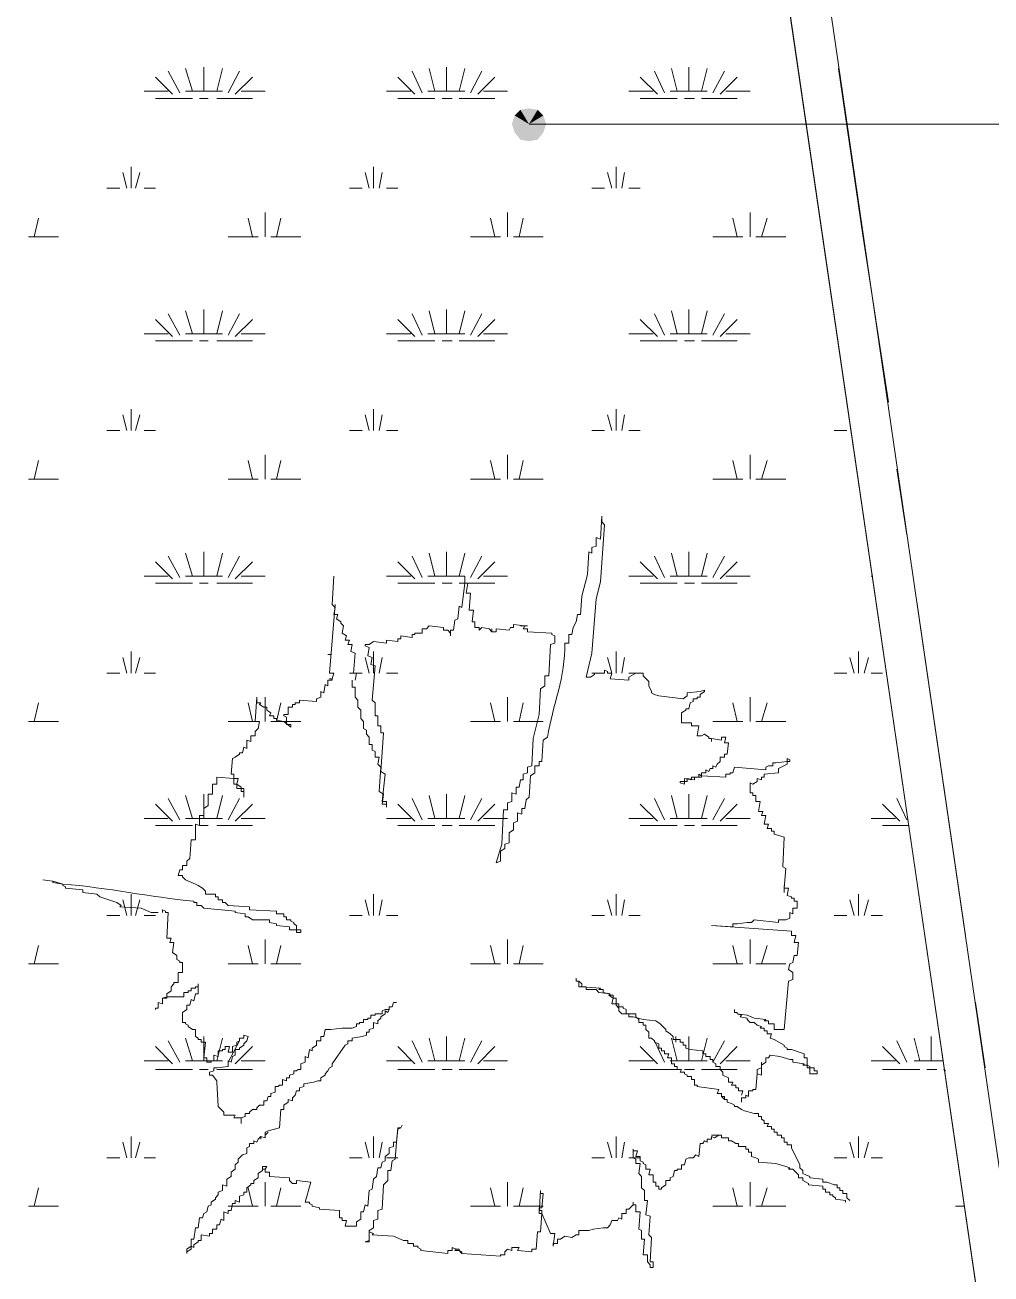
# Model space of a CAD drawing. Header units: millimetres. Extents: x -15161 to 10473752, y -72817 to 33960.
# Drawn here: x 39702.5 to 39989.4, y 473 to 843.9 of the extents above; entities that cross this region are included whole.
import ezdxf

# ---------------------------------------------------------------- set-up
doc = ezdxf.new("R2010")
doc.units = ezdxf.units.MM
doc.layers.add('PDF_單色填滿', color=7, linetype='Continuous')
doc.layers.add('PDF_幾何圖形', color=7, linetype='Continuous')

# ---------------------------------------------------------------- blocks, each defined once
blk = doc.blocks.new('拆除後的建築底圖1131126')
at = {"layer": 'PDF_單色填滿', "lineweight": 9}
for points in [[(13614.7, 817.01), (13613.85, 814.46), (13618.93, 814.46)], [(13616.39, 818.7), (13614.7, 817.01), (13618.93, 814.46)], [(13618.93, 819.12), (13616.39, 818.7), (13618.93, 814.46)], [(13621.48, 818.7), (13618.93, 819.12), (13618.93, 814.46)], [(13623.17, 817.01), (13621.48, 818.7), (13618.93, 814.46)], [(13624.02, 814.46), (13623.17, 817.01), (13618.93, 814.46)], [(13613.85, 814.46), (13614.7, 811.92), (13618.93, 814.46)], [(13614.7, 811.92), (13616.39, 809.81), (13618.93, 814.46)], [(13616.39, 809.81), (13618.93, 809.38), (13618.93, 814.46)], [(13618.93, 809.38), (13621.48, 809.81), (13618.93, 814.46)], [(13621.48, 809.81), (13623.17, 811.92), (13618.93, 814.46)], [(13623.17, 811.92), (13624.02, 814.46), (13618.93, 814.46)]]:
    blk.add_solid(points, dxfattribs=at)
at = {"layer": 'PDF_幾何圖形', "lineweight": 0}
for points in [[(12781.02, -313.48), (13428.83, -230.07), (13785.33, 239.48), (13353.46, 3189.75), (13155.73, 3160.54), (13077.4, 3697.84), (13089.26, 3697.84), (13165.89, 3174.51), (13363.62, 3203.3), (13592.68, 1643.06), (13797.61, 236.52), (13435.18, -241.5), (12782.71, -325.76)], [(13519.01, 824.2), (13516.9, 830.98)], [(13522.4, 824.2), (13522.4, 831.4)], [(13526.21, 824.2), (13527.9, 830.98)], [(13590.99, 824.2), (13589.3, 830.98)], [(13594.38, 824.2), (13594.38, 831.4)], [(13598.19, 824.2), (13599.88, 830.98)], [(13662.97, 824.2), (13661.28, 830.98)], [(13666.36, 824.2), (13666.36, 831.4)], [(13670.17, 824.2), (13671.86, 830.98)], [(13725.63, 731.9), (13718.01, 781.44), (13710.81, 830.98)], [(13513.08, 823.36), (13508, 828.44)], [(13515.2, 823.78), (13511.81, 830.13)], [(13529.6, 823.78), (13532.98, 830.13)], [(13531.71, 823.36), (13536.8, 828.44)], [(13585.06, 823.36), (13579.98, 828.44)], [(13587.18, 823.78), (13584.22, 830.13)], [(13601.58, 823.78), (13604.96, 830.13)], [(13603.69, 823.36), (13608.77, 828.44)], [(13657.04, 823.36), (13651.96, 828.44)], [(13659.16, 823.78), (13656.19, 830.13)], [(13673.55, 823.78), (13676.94, 830.13)], [(13675.67, 823.36), (13680.75, 828.44)], [(13504.62, 824.2), (13511.81, 824.2)], [(13516.9, 824.2), (13527.9, 824.2)], [(13533.41, 824.2), (13540.61, 824.2)], [(13576.59, 824.2), (13583.79, 824.2)], [(13588.87, 824.2), (13599.88, 824.2)], [(13605.39, 824.2), (13612.58, 824.2)], [(13648.57, 824.2), (13655.77, 824.2)], [(13660.85, 824.2), (13671.86, 824.2)], [(13677.36, 824.2), (13684.56, 824.2)], [(13508, 822.09), (13519.01, 822.09)], [(13521.13, 822.09), (13523.67, 822.09)], [(13526.21, 822.09), (13536.8, 822.09)], [(13579.98, 822.09), (13590.99, 822.09)], [(13593.11, 822.09), (13596.07, 822.09)], [(13598.19, 822.09), (13608.77, 822.09)], [(13651.96, 822.09), (13662.97, 822.09)], [(13665.09, 822.09), (13668.05, 822.09)], [(13670.17, 822.09), (13680.75, 822.09)], [(13500.81, 795.41), (13500.81, 801.76)], [(13572.78, 795.41), (13572.78, 801.76)], [(13644.76, 795.41), (13644.76, 801.76)], [(13499.54, 795.41), (13498.27, 800.07)], [(13502.08, 795.41), (13503.35, 800.07)], [(13571.51, 795.41), (13570.24, 800.07)], [(13574.48, 795.41), (13575.32, 800.07)], [(13643.49, 795.41), (13642.22, 800.07)], [(13646.46, 795.41), (13647.3, 800.07)], [(13493.61, 795.41), (13497.42, 795.41)], [(13504.62, 795.41), (13508, 795.41)], [(13565.59, 795.41), (13569.4, 795.41)], [(13576.59, 795.41), (13579.98, 795.41)], [(13637.56, 795.41), (13641.38, 795.41)], [(13648.57, 795.41), (13651.96, 795.41)], [(13472.01, 781.02), (13473.28, 786.52)], [(13536.8, 781.02), (13535.52, 786.52)], [(13540.61, 781.02), (13540.61, 788.21)], [(13543.99, 781.02), (13545.26, 786.52)], [(13608.77, 781.02), (13607.5, 786.52)], [(13612.58, 781.02), (13612.58, 788.21)], [(13615.97, 781.02), (13617.24, 786.52)], [(13680.75, 781.02), (13679.48, 786.52)], [(13684.56, 781.02), (13684.56, 788.21)], [(13687.95, 781.02), (13689.64, 786.52)], [(13470.32, 781.02), (13479.21, 781.02)], [(13529.6, 781.02), (13538.49, 781.02)], [(13542.3, 781.02), (13551.19, 781.02)], [(13601.58, 781.02), (13610.47, 781.02)], [(13614.28, 781.02), (13623.17, 781.02)], [(13673.55, 781.02), (13682.45, 781.02)], [(13686.26, 781.02), (13695.15, 781.02)], [(13515.2, 751.8), (13511.81, 758.15)], [(13519.01, 752.22), (13516.9, 759)], [(13522.4, 752.22), (13522.4, 759.42)], [(13526.21, 752.22), (13527.9, 759)], [(13529.6, 751.8), (13532.98, 758.15)], [(13587.18, 751.8), (13584.22, 758.15)], [(13590.99, 752.22), (13589.3, 759)], [(13594.38, 752.22), (13594.38, 759.42)], [(13598.19, 752.22), (13599.88, 759)], [(13601.58, 751.8), (13604.96, 758.15)], [(13659.16, 751.8), (13656.19, 758.15)], [(13662.97, 752.22), (13661.28, 759)], [(13666.36, 752.22), (13666.36, 759.42)], [(13670.17, 752.22), (13671.86, 759)], [(13673.55, 751.8), (13676.94, 758.15)], [(13513.08, 751.38), (13508, 756.46)], [(13531.71, 751.38), (13536.8, 756.46)], [(13585.06, 751.38), (13579.98, 756.46)], [(13603.69, 751.38), (13608.77, 756.46)], [(13657.04, 751.38), (13651.96, 756.46)], [(13675.67, 751.38), (13680.75, 756.46)], [(13504.62, 752.22), (13511.81, 752.22)], [(13508, 750.11), (13519.01, 750.11)], [(13516.9, 752.22), (13527.9, 752.22)], [(13521.13, 750.11), (13523.67, 750.11)], [(13526.21, 750.11), (13536.8, 750.11)], [(13533.41, 752.22), (13540.61, 752.22)], [(13576.59, 752.22), (13583.79, 752.22)], [(13579.98, 750.11), (13590.99, 750.11)], [(13588.87, 752.22), (13599.88, 752.22)], [(13593.11, 750.11), (13596.07, 750.11)], [(13598.19, 750.11), (13608.77, 750.11)], [(13605.39, 752.22), (13612.58, 752.22)], [(13648.57, 752.22), (13655.77, 752.22)], [(13651.96, 750.11), (13662.97, 750.11)], [(13660.85, 752.22), (13671.86, 752.22)], [(13665.09, 750.11), (13668.05, 750.11)], [(13670.17, 750.11), (13680.75, 750.11)], [(13677.36, 752.22), (13684.56, 752.22)], [(13499.54, 723.43), (13498.27, 728.09)], [(13500.81, 723.43), (13500.81, 729.78)], [(13502.08, 723.43), (13503.35, 728.09)], [(13571.51, 723.43), (13570.24, 728.09)], [(13572.78, 723.43), (13572.78, 729.78)], [(13574.48, 723.43), (13575.32, 728.09)], [(13643.49, 723.43), (13642.22, 728.09)], [(13644.76, 723.43), (13644.76, 729.78)], [(13646.46, 723.43), (13647.3, 728.09)], [(13493.61, 723.43), (13497.42, 723.43)], [(13504.62, 723.43), (13508, 723.43)], [(13565.59, 723.43), (13569.4, 723.43)], [(13576.59, 723.43), (13579.98, 723.43)], [(13637.56, 723.43), (13641.38, 723.43)], [(13648.57, 723.43), (13651.96, 723.43)], [(13709.54, 723.43), (13713.35, 723.43)], [(13540.61, 709.04), (13540.61, 716.24)], [(13612.58, 709.04), (13612.58, 716.24)], [(13684.56, 709.04), (13684.56, 716.24)], [(13472.01, 709.04), (13473.28, 714.54)], [(13536.8, 709.04), (13535.52, 714.54)], [(13543.99, 709.04), (13545.26, 714.54)], [(13608.77, 709.04), (13607.5, 714.54)], [(13615.97, 709.04), (13617.24, 714.54)], [(13680.75, 709.04), (13679.48, 714.54)], [(13687.95, 709.04), (13689.64, 714.54)], [(13470.32, 709.04), (13479.21, 709.04)], [(13529.6, 709.04), (13538.49, 709.04)], [(13542.3, 709.04), (13551.19, 709.04)], [(13601.58, 709.04), (13610.47, 709.04)], [(13614.28, 709.04), (13623.17, 709.04)], [(13673.55, 709.04), (13682.45, 709.04)], [(13686.26, 709.04), (13695.15, 709.04)], [(13731.14, 692.53), (13728.17, 712)], [(13515.2, 679.82), (13511.81, 686.17)], [(13519.01, 680.25), (13516.9, 687.02)], [(13522.4, 680.25), (13522.4, 687.44)], [(13526.21, 680.25), (13527.9, 687.02)], [(13529.6, 679.82), (13532.98, 686.17)], [(13587.18, 679.82), (13584.22, 686.17)], [(13590.99, 680.25), (13589.3, 687.02)], [(13594.38, 680.25), (13594.38, 687.44)], [(13598.19, 680.25), (13599.88, 687.02)], [(13601.58, 679.82), (13604.96, 686.17)], [(13659.16, 679.82), (13656.19, 686.17)], [(13662.97, 680.25), (13661.28, 687.02)], [(13666.36, 680.25), (13666.36, 687.44)], [(13670.17, 680.25), (13671.86, 687.02)], [(13673.55, 679.82), (13676.94, 686.17)], [(13513.08, 679.4), (13508, 684.48)], [(13531.71, 679.4), (13536.8, 684.48)], [(13585.06, 679.4), (13579.98, 684.48)], [(13603.69, 679.4), (13608.77, 684.48)], [(13657.04, 679.4), (13651.96, 684.48)], [(13675.67, 679.4), (13680.75, 684.48)], [(13504.62, 680.25), (13511.81, 680.25)], [(13516.9, 680.25), (13527.9, 680.25)], [(13533.41, 680.25), (13540.61, 680.25)], [(13576.59, 680.25), (13583.79, 680.25)], [(13588.87, 680.25), (13599.88, 680.25)], [(13605.39, 680.25), (13612.58, 680.25)], [(13648.57, 680.25), (13655.77, 680.25)], [(13660.85, 680.25), (13671.86, 680.25)], [(13677.36, 680.25), (13684.56, 680.25)], [(13720.55, 680.25), (13720.98, 680.25)], [(13508, 678.13), (13519.01, 678.13)], [(13521.13, 678.13), (13523.67, 678.13)], [(13526.21, 678.13), (13536.8, 678.13)], [(13579.98, 678.13), (13590.99, 678.13)], [(13593.11, 678.13), (13596.07, 678.13)], [(13598.19, 678.13), (13608.77, 678.13)], [(13651.96, 678.13), (13662.97, 678.13)], [(13665.09, 678.13), (13668.05, 678.13)], [(13670.17, 678.13), (13680.75, 678.13)], [(13748.5, 573.55), (13734.1, 672.63)], [(13500.81, 651.45), (13500.81, 657.81)], [(13572.78, 651.45), (13572.78, 657.81)], [(13644.76, 651.45), (13644.76, 657.81)], [(13716.74, 651.45), (13716.74, 657.81)], [(13499.54, 651.45), (13498.27, 656.11)], [(13502.08, 651.45), (13503.35, 656.11)], [(13571.51, 651.45), (13570.24, 656.11)], [(13574.48, 651.45), (13575.32, 656.11)], [(13643.49, 651.45), (13642.22, 656.11)], [(13646.46, 651.45), (13647.3, 656.11)], [(13715.47, 651.45), (13714.2, 656.11)], [(13718.43, 651.45), (13719.7, 656.11)], [(13493.61, 651.45), (13497.42, 651.45)], [(13504.62, 651.45), (13508, 651.45)], [(13565.59, 651.45), (13569.4, 651.45)], [(13576.59, 651.45), (13579.98, 651.45)], [(13637.56, 651.45), (13641.38, 651.45)], [(13648.57, 651.45), (13651.96, 651.45)], [(13709.54, 651.45), (13713.35, 651.45)], [(13720.55, 651.45), (13723.94, 651.45)], [(13472.01, 637.06), (13473.28, 642.56)], [(13536.8, 637.06), (13535.52, 642.56)], [(13540.61, 637.06), (13540.61, 644.26)], [(13543.99, 637.06), (13545.26, 642.56)], [(13608.77, 637.06), (13607.5, 642.56)], [(13612.58, 637.06), (13612.58, 644.26)], [(13615.97, 637.06), (13617.24, 642.56)], [(13680.75, 637.06), (13679.48, 642.56)], [(13684.56, 637.06), (13684.56, 644.26)], [(13687.95, 637.06), (13689.64, 642.56)], [(13470.32, 637.06), (13479.21, 637.06)], [(13529.6, 637.06), (13538.49, 637.06)], [(13542.3, 637.06), (13551.19, 637.06)], [(13601.58, 637.06), (13610.47, 637.06)], [(13614.28, 637.06), (13623.17, 637.06)], [(13673.55, 637.06), (13682.45, 637.06)], [(13686.26, 637.06), (13695.15, 637.06)], [(13513.08, 607.42), (13508, 612.5)], [(13515.2, 607.84), (13511.81, 614.2)], [(13519.01, 608.27), (13516.9, 615.04)], [(13522.4, 608.27), (13522.4, 615.47)], [(13526.21, 608.27), (13527.9, 615.04)], [(13529.6, 607.84), (13532.98, 614.2)], [(13531.71, 607.42), (13536.8, 612.5)], [(13585.06, 607.42), (13579.98, 612.5)], [(13587.18, 607.84), (13584.22, 614.2)], [(13590.99, 608.27), (13589.3, 615.04)], [(13594.38, 608.27), (13594.38, 615.47)], [(13598.19, 608.27), (13599.88, 615.04)], [(13601.58, 607.84), (13604.96, 614.2)], [(13603.69, 607.42), (13608.77, 612.5)], [(13657.04, 607.42), (13651.96, 612.5)], [(13659.16, 607.84), (13656.19, 614.2)], [(13662.97, 608.27), (13661.28, 615.04)], [(13666.36, 608.27), (13666.36, 615.47)], [(13670.17, 608.27), (13671.86, 615.04)], [(13673.55, 607.84), (13676.94, 614.2)], [(13675.67, 607.42), (13680.75, 612.5)], [(13729.02, 607.42), (13723.94, 612.5)], [(13731.14, 607.84), (13728.17, 614.2)], [(13504.62, 608.27), (13511.81, 608.27)], [(13508, 606.15), (13519.01, 606.15)], [(13516.9, 608.27), (13527.9, 608.27)], [(13521.13, 606.15), (13523.67, 606.15)], [(13526.21, 606.15), (13536.8, 606.15)], [(13533.41, 608.27), (13540.61, 608.27)], [(13576.59, 608.27), (13583.79, 608.27)], [(13579.98, 606.15), (13590.99, 606.15)], [(13588.87, 608.27), (13599.88, 608.27)], [(13593.11, 606.15), (13596.07, 606.15)], [(13598.19, 606.15), (13608.77, 606.15)], [(13605.39, 608.27), (13612.58, 608.27)], [(13648.57, 608.27), (13655.77, 608.27)], [(13651.96, 606.15), (13662.97, 606.15)], [(13660.85, 608.27), (13671.86, 608.27)], [(13665.09, 606.15), (13668.05, 606.15)], [(13670.17, 606.15), (13680.75, 606.15)], [(13677.36, 608.27), (13684.56, 608.27)], [(13720.55, 608.27), (13727.75, 608.27)], [(13723.94, 606.15), (13731.56, 606.15)], [(13499.54, 579.48), (13498.27, 584.13)], [(13500.81, 579.48), (13500.81, 585.83)], [(13502.08, 579.48), (13503.35, 584.13)], [(13571.51, 579.48), (13570.24, 584.13)], [(13572.78, 579.48), (13572.78, 585.83)], [(13574.48, 579.48), (13575.32, 584.13)], [(13643.49, 579.48), (13642.22, 584.13)], [(13644.76, 579.48), (13644.76, 585.83)], [(13646.46, 579.48), (13647.3, 584.13)], [(13715.47, 579.48), (13714.2, 584.13)], [(13716.74, 579.48), (13716.74, 585.83)], [(13718.43, 579.48), (13719.7, 584.13)], [(13493.61, 579.48), (13497.42, 579.48)], [(13504.62, 579.48), (13508, 579.48)], [(13565.59, 579.48), (13569.4, 579.48)], [(13576.59, 579.48), (13579.98, 579.48)], [(13637.56, 579.48), (13641.38, 579.48)], [(13648.57, 579.48), (13651.96, 579.48)], [(13709.54, 579.48), (13713.35, 579.48)], [(13720.55, 579.48), (13723.94, 579.48)], [(13540.61, 565.08), (13540.61, 572.28)], [(13612.58, 565.08), (13612.58, 572.28)], [(13684.56, 565.08), (13684.56, 572.28)], [(13472.01, 565.08), (13473.28, 570.58)], [(13536.8, 565.08), (13535.52, 570.58)], [(13543.99, 565.08), (13545.26, 570.58)], [(13608.77, 565.08), (13607.5, 570.58)], [(13615.97, 565.08), (13617.24, 570.58)], [(13680.75, 565.08), (13679.48, 570.58)], [(13687.95, 565.08), (13689.64, 570.58)], [(13470.32, 565.08), (13479.21, 565.08)], [(13529.6, 565.08), (13538.49, 565.08)], [(13542.3, 565.08), (13551.19, 565.08)], [(13601.58, 565.08), (13610.47, 565.08)], [(13614.28, 565.08), (13623.17, 565.08)], [(13673.55, 565.08), (13682.45, 565.08)], [(13686.26, 565.08), (13695.15, 565.08)], [(13754.42, 534.17), (13751.46, 553.65)], [(13515.2, 535.87), (13511.81, 542.22)], [(13519.01, 536.29), (13516.9, 543.06)], [(13522.4, 536.29), (13522.4, 543.49)], [(13526.21, 536.29), (13527.9, 543.06)], [(13529.6, 535.87), (13532.98, 542.22)], [(13587.18, 535.87), (13584.22, 542.22)], [(13590.99, 536.29), (13589.3, 543.06)], [(13594.38, 536.29), (13594.38, 543.49)], [(13598.19, 536.29), (13599.88, 543.06)], [(13601.58, 535.87), (13604.96, 542.22)], [(13659.16, 535.87), (13656.19, 542.22)], [(13662.97, 536.29), (13661.28, 543.06)], [(13666.36, 536.29), (13666.36, 543.49)], [(13670.17, 536.29), (13671.86, 543.06)], [(13673.55, 535.87), (13676.94, 542.22)], [(13731.14, 535.87), (13728.17, 542.22)], [(13734.95, 536.29), (13733.25, 543.06)], [(13738.33, 536.29), (13738.33, 543.49)], [(13513.08, 535.44), (13508, 540.52)], [(13531.71, 535.44), (13536.8, 540.52)], [(13585.06, 535.44), (13579.98, 540.52)], [(13603.69, 535.44), (13608.77, 540.52)], [(13657.04, 535.44), (13651.96, 540.52)], [(13675.67, 535.44), (13680.75, 540.52)], [(13729.02, 535.44), (13723.94, 540.52)], [(13504.62, 536.29), (13511.81, 536.29)], [(13516.9, 536.29), (13527.9, 536.29)], [(13533.41, 536.29), (13540.61, 536.29)], [(13576.59, 536.29), (13583.79, 536.29)], [(13588.87, 536.29), (13599.88, 536.29)], [(13605.39, 536.29), (13612.58, 536.29)], [(13648.57, 536.29), (13655.77, 536.29)], [(13660.85, 536.29), (13671.86, 536.29)], [(13677.36, 536.29), (13684.56, 536.29)], [(13720.55, 536.29), (13727.75, 536.29)], [(13733.25, 536.29), (13741.72, 536.29)], [(13508, 533.75), (13519.01, 533.75)], [(13521.13, 533.75), (13523.67, 533.75)], [(13526.21, 533.75), (13536.8, 533.75)], [(13579.98, 533.75), (13590.99, 533.75)], [(13593.11, 533.75), (13596.07, 533.75)], [(13598.19, 533.75), (13608.77, 533.75)], [(13651.96, 533.75), (13662.97, 533.75)], [(13665.09, 533.75), (13668.05, 533.75)], [(13670.17, 533.75), (13680.75, 533.75)], [(13723.94, 533.75), (13734.95, 533.75)], [(13737.06, 533.75), (13740.03, 533.75)], [(13742.15, 533.75), (13742.57, 533.33)], [(13499.54, 507.5), (13498.27, 512.16)], [(13500.81, 507.5), (13500.81, 513.85)], [(13502.08, 507.5), (13503.35, 512.16)], [(13571.51, 507.5), (13570.24, 512.16)], [(13572.78, 507.5), (13572.78, 513.85)], [(13574.48, 507.5), (13575.32, 512.16)], [(13643.49, 507.5), (13642.22, 512.16)], [(13644.76, 507.5), (13644.76, 513.85)], [(13646.46, 507.5), (13647.3, 512.16)], [(13715.47, 507.5), (13714.2, 512.16)], [(13716.74, 507.5), (13716.74, 513.85)], [(13718.43, 507.5), (13719.7, 512.16)], [(13493.61, 507.5), (13497.42, 507.5)], [(13504.62, 507.5), (13508, 507.5)], [(13565.59, 507.5), (13569.4, 507.5)], [(13576.59, 507.5), (13579.98, 507.5)], [(13637.56, 507.5), (13641.38, 507.5)], [(13648.57, 507.5), (13651.96, 507.5)], [(13709.54, 507.5), (13713.35, 507.5)], [(13720.55, 507.5), (13723.94, 507.5)], [(13472.01, 493.1), (13473.28, 498.61)], [(13536.8, 493.1), (13535.52, 498.61)], [(13540.61, 493.1), (13540.61, 500.3)], [(13543.99, 493.1), (13545.26, 498.61)], [(13608.77, 493.1), (13607.5, 498.61)], [(13612.58, 493.1), (13612.58, 500.3)], [(13615.97, 493.1), (13617.24, 498.61)], [(13680.75, 493.1), (13679.48, 498.61)], [(13684.56, 493.1), (13684.56, 500.3)], [(13687.95, 493.1), (13689.64, 498.61)], [(13470.32, 493.1), (13479.21, 493.1)], [(13529.6, 493.1), (13538.49, 493.1)], [(13542.3, 493.1), (13551.19, 493.1)], [(13601.58, 493.1), (13610.47, 493.1)], [(13614.28, 493.1), (13623.17, 493.1)], [(13673.55, 493.1), (13682.45, 493.1)], [(13686.26, 493.1), (13695.15, 493.1)], [(13745.53, 493.1), (13748.07, 493.1)]]:
    blk.add_lwpolyline(points, dxfattribs=at)
blk.add_lwpolyline([(13491.91, 2247.68), (13454.65, 2247.68), (13454.65, 447.37), (13754.85, 447.37)], close=True, dxfattribs=at)
at = {"layer": 'PDF_幾何圖形', "lineweight": 13}
for points in [[(13725.63, 731.9), (13718.01, 781.44), (13710.81, 830.98)], [(13731.14, 692.53), (13728.17, 712)], [(13629.52, 660.35), (13630.79, 660.35), (13630.79, 662.89), (13631.64, 662.89), (13632.06, 665), (13632.91, 666.7), (13633.33, 668.81), (13634.18, 668.81), (13634.6, 674.32), (13636.29, 680.67), (13636.72, 687.44), (13637.56, 687.02), (13637.56, 688.71), (13638.83, 689.14), (13638.83, 691.68), (13640.11, 691.25), (13640.53, 698.03), (13640.53, 696.34), (13641.38, 695.49), (13640.11, 678.55), (13638.83, 673.47), (13637.56, 657.38), (13635.87, 650.18), (13637.14, 650.18), (13638.41, 651.03), (13638.41, 651.45), (13641.38, 651.45), (13641.38, 652.3), (13642.22, 651.88), (13642.22, 651.45), (13643.49, 651.45), (13643.07, 649.76), (13648.57, 649.34), (13648.57, 650.18), (13650.69, 651.45), (13652.81, 651.45), (13652.81, 650.61), (13654.5, 648.91), (13654.5, 647.64), (13655.35, 645.95), (13655.35, 645.53), (13656.19, 645.1), (13657.46, 644.68), (13664.66, 643.83), (13665.93, 644.68), (13665.93, 645.53), (13669.74, 645.95), (13671.01, 646.37), (13671.01, 645.95), (13669.74, 645.1), (13669.74, 644.26), (13668.9, 644.26), (13668.9, 643.83), (13667.63, 643.83), (13667.63, 642.99), (13666.78, 642.56), (13666.36, 640.87), (13665.51, 640.87), (13665.51, 640.45), (13664.24, 639.6), (13664.24, 636.64), (13667.2, 636.64), (13667.2, 635.79), (13669.32, 635.79), (13668.9, 632.83), (13670.17, 632.83), (13671.01, 633.25), (13672.28, 632.4), (13672.28, 631.98), (13673.13, 631.98), (13676.09, 631.56), (13676.09, 632.4), (13677.36, 632.4), (13676.94, 630.71), (13678.21, 630.71), (13677.79, 627.32), (13676.94, 627.32), (13676.94, 626.47), (13675.67, 626.47), (13675.67, 625.2), (13674.82, 624.36), (13674.4, 623.51), (13673.55, 623.93), (13673.55, 623.09), (13672.71, 623.09), (13672.28, 622.24), (13671.44, 622.66), (13671.44, 621.82), (13670.17, 621.82), (13670.17, 620.97), (13677.36, 620.55), (13677.36, 621.39), (13678.63, 621.39), (13678.63, 621.82), (13679.48, 621.82), (13679.9, 623.51), (13689.22, 622.66), (13689.22, 623.51), (13690.07, 623.93), (13691.34, 623.93), (13691.34, 624.78), (13692.18, 624.78), (13695.57, 625.2), (13695.57, 624.36), (13693.03, 623.09), (13693.03, 621.82), (13688.8, 621.39), (13688.8, 620.55), (13687.95, 620.55), (13687.95, 619.7), (13686.68, 620.12), (13686.68, 619.28), (13685.41, 618.43), (13684.56, 618.85), (13684.56, 615.89), (13685.41, 615.89), (13685.41, 615.04), (13686.26, 615.04), (13686.26, 613.35), (13687.53, 613.35), (13687.1, 610.38), (13688.37, 610.38), (13687.95, 609.11), (13689.22, 609.11), (13688.8, 606.57), (13690.07, 606.57), (13689.64, 605.3), (13690.91, 605.3), (13690.91, 604.46), (13691.76, 604.46), (13691.76, 603.61), (13694.72, 602.76), (13694.3, 593.87), (13695.15, 593.45), (13694.72, 587.52), (13695.99, 587.52), (13695.57, 585.4), (13696.84, 584.98), (13696.84, 584.56), (13697.69, 584.56), (13697.69, 583.71), (13698.53, 583.71), (13698.53, 581.59), (13697.26, 581.59), (13697.26, 579.9), (13696.42, 580.32), (13696.42, 578.63), (13695.15, 578.21), (13693.03, 578.21), (13693.03, 577.36), (13685.83, 578.21), (13684.99, 577.36), (13683.72, 577.36), (13680.75, 576.94), (13679.48, 576.94), (13679.48, 576.09), (13673.13, 576.51), (13696.84, 574.82), (13696.84, 573.55), (13698.11, 573.55), (13697.69, 571.43), (13698.96, 571.43), (13698.53, 567.62), (13697.69, 567.62), (13697.26, 565.5), (13696.42, 565.08), (13695.99, 563.39), (13697.26, 562.54), (13697.26, 560.42), (13695.99, 560), (13694.72, 545.6), (13691.76, 545.6), (13691.76, 547.3), (13690.07, 547.3), (13690.07, 548.14), (13688.8, 548.14), (13689.22, 548.57), (13685.83, 548.99), (13683.72, 549.84), (13680.75, 550.26), (13680.75, 550.68), (13679.9, 550.68), (13680.75, 550.68), (13680.75, 550.26), (13682.02, 549.84), (13681.6, 549.41), (13683.72, 548.99), (13683.72, 548.57), (13684.56, 547.72), (13685.83, 547.72), (13686.68, 546.87), (13687.95, 546.45), (13687.53, 546.03), (13688.8, 546.03), (13688.8, 545.18), (13689.64, 545.18), (13689.64, 544.33), (13690.91, 544.33), (13690.49, 543.06), (13691.76, 542.64), (13694.72, 540.95), (13694.72, 540.52), (13695.57, 540.1), (13695.57, 539.68), (13696.84, 539.68), (13700.65, 538.41), (13700.65, 537.14), (13701.5, 537.14), (13701.5, 535.02), (13700.23, 535.02), (13700.65, 535.44), (13697.26, 535.87), (13697.26, 536.71), (13696.42, 536.71), (13693.45, 537.56), (13690.49, 537.98), (13690.07, 537.14), (13689.22, 537.14), (13689.22, 535.87), (13687.95, 535.02), (13687.95, 534.17), (13686.68, 533.75), (13686.68, 532.48), (13686.26, 527.82), (13685.41, 527.82), (13685.41, 527.4), (13684.14, 527.4), (13684.14, 525.7), (13683.29, 526.13), (13683.29, 525.28), (13682.02, 525.28), (13682.02, 524.01)], [(13567.28, 649.34), (13567.7, 651.45), (13566.86, 651.45), (13567.28, 657.38), (13566.01, 657.81), (13566.43, 659.92), (13565.16, 659.92), (13565.59, 661.19), (13564.32, 661.19), (13564.74, 662.46), (13563.47, 663.31), (13563.89, 665.43), (13563.05, 666.27), (13563.05, 666.7), (13561.78, 667.54), (13562.2, 668.81), (13560.93, 668.81), (13561.35, 670.93), (13560.51, 671.78), (13560.93, 680.25)], [(13566.43, 649.34), (13566.43, 647.22), (13567.28, 647.22), (13567.28, 644.26), (13568.13, 643.41), (13568.13, 641.29), (13568.97, 640.45), (13568.97, 637.91), (13569.82, 637.06), (13569.82, 634.94), (13570.67, 634.52), (13570.67, 633.25), (13571.51, 632.4), (13571.51, 630.28), (13572.36, 630.28), (13572.36, 628.59), (13573.21, 628.17), (13573.21, 626.47), (13574.48, 626.47), (13574.05, 624.36), (13574.9, 623.51), (13574.48, 616.31), (13575.75, 615.47), (13575.32, 612.5), (13576.59, 612.5), (13576.59, 611.66), (13576.59, 613.35), (13575.32, 613.35), (13576.17, 621.39), (13574.9, 622.24), (13575.75, 633.67), (13574.9, 633.67), (13574.9, 635.79), (13574.05, 635.79), (13574.05, 638.75), (13573.21, 638.75), (13573.21, 642.56), (13572.36, 643.41), (13573.21, 653.57), (13571.94, 654), (13572.36, 656.11), (13571.09, 656.54), (13571.51, 659.08), (13570.24, 659.5), (13570.24, 659.92), (13571.51, 659.92), (13572.78, 660.77), (13576.59, 660.35), (13576.59, 661.19), (13579.98, 660.77), (13579.98, 661.62), (13580.83, 661.62), (13580.83, 662.46), (13584.22, 662.04), (13584.22, 662.89), (13585.06, 662.89), (13585.06, 663.31), (13587.18, 663.31), (13587.18, 664.58), (13588.45, 664.58), (13589.3, 665.43), (13593.53, 665), (13593.53, 664.16), (13594.8, 664.16), (13595.65, 663.31), (13595.65, 662.46), (13595.65, 664.16), (13596.49, 664.16), (13596.92, 667.12), (13597.76, 667.54), (13598.19, 671.35), (13599.03, 670.93), (13599.88, 678.13), (13600.73, 678.13), (13600.31, 675.17), (13601.58, 675.17), (13601.15, 670.08), (13602.42, 670.08), (13602, 666.7), (13602.85, 666.7), (13602.85, 665), (13604.12, 665), (13604.12, 664.16), (13604.96, 665), (13607.08, 664.58), (13607.93, 663.73), (13609.2, 663.73), (13609.2, 664.58), (13613.01, 664.16), (13613.43, 665), (13614.28, 665), (13614.28, 665.85), (13617.66, 665.43), (13617.24, 664.58), (13618.51, 664.58), (13618.51, 663.73), (13625.71, 663.31), (13625.71, 662.89), (13626.56, 662.46), (13626.56, 660.35), (13625.29, 659.92), (13624.86, 650.61), (13623.59, 650.61), (13623.59, 647.64), (13622.32, 646.8), (13621.9, 639.18), (13620.21, 631.98), (13619.78, 623.93), (13618.51, 623.51), (13618.51, 621.82), (13617.24, 621.39), (13617.24, 619.7), (13616.39, 619.7), (13615.97, 617.58), (13615.12, 617.58), (13615.12, 615.47), (13613.85, 615.89), (13613.85, 613.35), (13612.58, 612.93), (13612.58, 610.81), (13611.31, 610.81), (13610.89, 600.65), (13609.2, 595.14), (13610.47, 595.57), (13610.47, 598.53), (13611.74, 599.38), (13611.74, 600.65), (13613.01, 601.07), (13613.01, 604.03), (13614.28, 604.88), (13614.28, 607), (13615.55, 607.42), (13615.55, 609.96), (13616.82, 609.54), (13616.82, 611.23), (13617.66, 611.23), (13618.09, 613.77), (13618.93, 614.62), (13619.36, 620.97), (13620.63, 621.82), (13620.63, 623.93), (13621.9, 623.93), (13621.9, 625.2), (13622.75, 625.2), (13623.17, 631.56), (13624.44, 632.4)], [(13561.35, 671.78), (13559.66, 651.45), (13560.93, 651.45), (13560.51, 649.76), (13559.66, 649.76)], [(13748.5, 573.55), (13734.1, 672.63)], [(13607.93, 664.58), (13607.93, 663.73), (13607.93, 664.58)], [(13616.39, 665.43), (13617.66, 665.43), (13618.51, 665.43)], [(13559.24, 656.96), (13560.08, 656.96)], [(13519.44, 583.71), (13519.44, 583.29), (13520.28, 583.29), (13520.28, 582.44), (13521.55, 582.44), (13522.4, 581.59), (13531.71, 580.75), (13531.71, 580.32), (13534.68, 579.9), (13534.68, 579.05), (13535.52, 579.05), (13536.8, 578.21), (13541.88, 578.21), (13541.88, 577.36), (13543.99, 576.94), (13543.99, 576.51), (13547.8, 576.09), (13547.8, 575.24), (13549.92, 575.24), (13549.92, 574.4), (13551.19, 574.4), (13551.19, 575.24), (13549.92, 575.24), (13549.92, 576.51), (13549.07, 576.94), (13549.07, 577.36), (13548.23, 577.78), (13548.23, 578.21), (13546.96, 578.21), (13546.96, 579.05), (13546.11, 579.05), (13546.11, 579.9), (13543.99, 579.9), (13543.99, 580.75), (13535.95, 581.17), (13535.95, 582.02), (13529.6, 582.44), (13528.75, 583.29), (13527.9, 583.29), (13527.9, 584.13), (13526.63, 584.13), (13526.63, 584.98), (13525.79, 584.98), (13525.79, 585.83), (13522.82, 585.83), (13522.82, 586.67), (13521.98, 587.52), (13520.71, 588.37), (13519.86, 588.79), (13516.9, 590.06), (13516.05, 590.91), (13516.05, 591.33), (13514.78, 591.33), (13515.2, 593.03), (13516.05, 593.03), (13516.05, 594.3), (13517.32, 594.3), (13517.32, 595.57), (13518.17, 596.41), (13518.59, 601.92), (13519.86, 601.92), (13519.86, 606.57), (13521.13, 606.15), (13521.13, 609.11), (13522.4, 609.11), (13522.4, 611.23), (13523.67, 612.08), (13523.67, 615.47), (13524.94, 615.47), (13524.94, 618.43), (13526.21, 618.43), (13526.21, 620.55), (13531.29, 620.12), (13531.29, 621.39), (13530.44, 621.39), (13530.87, 626.05), (13531.71, 626.47), (13532.98, 627.32), (13532.98, 627.74), (13533.83, 627.74), (13534.25, 629.44), (13535.1, 629.01), (13535.1, 631.56), (13536.37, 631.13), (13536.37, 632.83), (13537.64, 632.83), (13537.64, 634.1), (13538.49, 634.94), (13538.91, 637.06), (13537.64, 637.06), (13538.07, 644.26), (13538.07, 642.56), (13539.34, 642.56), (13538.91, 642.14), (13540.18, 641.29), (13541.03, 641.29), (13541.03, 640.45), (13542.3, 639.6), (13541.88, 638.75), (13543.15, 638.75), (13543.15, 637.91), (13543.99, 637.91), (13543.99, 637.48), (13546.11, 637.06), (13548.23, 635.37), (13548.23, 636.21), (13546.96, 636.21), (13546.96, 638.33), (13546.11, 638.75), (13546.11, 639.18), (13547.38, 639.18), (13547.38, 641.29), (13548.65, 641.29), (13548.65, 642.14), (13549.5, 642.14), (13549.5, 642.56), (13550.77, 642.56), (13550.77, 643.41), (13555.85, 642.99), (13555.85, 643.83), (13557.12, 644.26), (13557.12, 645.95), (13557.97, 645.53), (13558.39, 648.07), (13559.24, 647.64), (13559.24, 649.34), (13560.51, 649.34), (13560.51, 649.76)], [(13673.13, 631.13), (13673.13, 631.98), (13673.13, 631.13)], [(13474.55, 590.06), (13477.52, 589.64), (13474.55, 590.06)], [(13508.85, 580.32), (13506.73, 580.32), (13503.77, 581.59), (13497.42, 582.02), (13497.84, 582.44), (13496.57, 583.29), (13491.49, 584.98), (13490.64, 585.83), (13486.41, 586.25), (13486.41, 587.1), (13481.33, 587.52), (13481.33, 587.94), (13480.48, 588.37), (13480.48, 588.79)], [(13694.72, 588.37), (13694.72, 587.52), (13694.72, 588.37)], [(13694.72, 587.52), (13694.72, 586.25)], [(13712.93, 494.37), (13712.93, 494.8), (13709.97, 495.22), (13709.97, 495.64), (13709.12, 496.07), (13709.12, 496.49), (13708.27, 496.49), (13708.27, 497.34), (13707, 497.34), (13707, 498.18), (13706.16, 498.18), (13706.16, 499.03), (13701.92, 499.45), (13701.92, 499.88), (13700.23, 500.72), (13700.23, 501.57), (13698.96, 501.57), (13698.96, 502.42), (13697.26, 504.11), (13695.99, 504.11), (13696.42, 504.53), (13695.15, 504.96), (13692.18, 505.8), (13687.1, 506.23), (13687.1, 507.07), (13686.26, 507.5), (13684.99, 507.92), (13684.99, 509.19), (13684.14, 509.19), (13684.14, 510.04), (13683.29, 510.04), (13683.29, 510.89), (13681.18, 510.89), (13681.18, 511.73), (13680.33, 511.73), (13679.06, 512.58), (13678.21, 512.58), (13678.21, 513.43), (13676.09, 513.43), (13676.09, 514.27), (13675.25, 514.27), (13673.98, 513.43), (13673.13, 513.85), (13673.13, 513), (13671.86, 513), (13671.86, 512.16), (13671.01, 512.58), (13670.59, 511.73), (13669.74, 511.73), (13669.32, 507.92), (13668.47, 508.34), (13667.63, 507.5), (13666.36, 507.5), (13665.51, 507.07), (13665.09, 505.38), (13664.24, 505.38), (13664.24, 504.11), (13662.97, 504.11), (13662.97, 503.69), (13662.12, 503.69), (13661.7, 501.99), (13660.85, 501.57), (13660.85, 500.72), (13659.58, 500.72), (13659.58, 499.45), (13658.31, 498.61), (13658.31, 498.18), (13657.46, 498.18), (13657.46, 499.03), (13656.62, 499.03), (13656.62, 500.3), (13655.77, 500.3), (13655.77, 502.42), (13654.5, 502.42), (13654.92, 504.11), (13653.65, 504.11), (13653.65, 505.38), (13652.81, 505.8), (13652.81, 506.23), (13651.96, 506.65), (13651.96, 507.92), (13650.69, 507.92), (13651.11, 509.61), (13649.84, 509.61), (13649.84, 510.04), (13649.84, 507.5), (13650.69, 507.07), (13650.69, 505.8), (13651.96, 505.8), (13651.54, 502.84), (13652.38, 501.99), (13652.38, 498.61), (13653.23, 497.76), (13653.23, 494.8), (13654.08, 494.8), (13653.65, 490.56), (13654.92, 490.14), (13654.5, 484.63), (13655.35, 483.79), (13654.92, 476.59), (13655.77, 476.59), (13655.77, 474.9), (13654.92, 474.9), (13654.92, 475.74), (13654.08, 476.59), (13654.08, 478.71), (13652.81, 478.71), (13653.23, 483.36), (13652.38, 483.36), (13652.38, 485.9), (13651.54, 486.33), (13651.96, 491.41), (13650.69, 491.41), (13650.69, 493.53), (13649.84, 493.53), (13648.57, 492.26), (13647.73, 492.26), (13647.73, 490.99), (13646.46, 490.99), (13646.46, 489.29), (13645.61, 489.71), (13645.19, 488.87), (13643.49, 488.87), (13643.07, 487.6), (13642.22, 486.75), (13640.95, 486.75), (13637.99, 486.33), (13636.72, 485.9), (13633.75, 485.9), (13633.75, 484.63), (13632.91, 484.63), (13631.64, 483.79), (13629.52, 484.21), (13628.25, 483.36), (13627.4, 483.36), (13627.4, 482.09), (13626.13, 482.09), (13626.13, 481.25), (13626.56, 485.06), (13625.29, 485.06), (13622.75, 490.99), (13622.32, 485.48), (13621.48, 485.48), (13621.05, 480.4), (13619.78, 480.4), (13619.78, 479.55), (13615.55, 479.98), (13615.97, 480.82), (13613.85, 480.82), (13613.85, 479.98), (13612.58, 480.4), (13611.74, 479.55), (13611.74, 478.71), (13610.47, 478.71), (13610.47, 478.28), (13599.03, 479.13), (13599.03, 479.55), (13598.19, 479.98), (13596.92, 479.98), (13597.34, 480.4), (13596.07, 480.82), (13596.07, 479.98), (13594.8, 479.98), (13594.8, 479.13), (13586.76, 479.98), (13586.76, 480.4), (13585.91, 480.82), (13585.91, 481.25), (13584.64, 481.25), (13584.64, 482.09), (13582.95, 482.09), (13582.95, 482.94), (13581.68, 482.94), (13578.71, 484.21), (13572.36, 484.63), (13572.78, 485.06), (13571.51, 485.48), (13571.51, 482.52), (13570.24, 482.52), (13571.51, 482.94), (13571.51, 485.9), (13572.78, 486.75), (13572.78, 488.87), (13574.05, 489.29), (13574.05, 491.83), (13575.32, 492.26), (13575.75, 499.45), (13577.02, 500.72), (13577.02, 503.69), (13577.86, 503.69), (13578.29, 506.65), (13579.14, 507.07), (13579.56, 512.16), (13578.71, 512.16), (13578.71, 510.89), (13577.44, 510.46), (13577.44, 508.77), (13576.17, 507.92), (13576.17, 506.65), (13575.32, 506.23), (13574.9, 504.53), (13574.05, 504.53), (13573.63, 501.99), (13572.78, 501.15), (13572.36, 498.18), (13571.51, 497.76), (13571.09, 493.1), (13570.24, 493.53), (13569.82, 491.41), (13568.97, 491.41), (13568.97, 489.29), (13567.7, 488.44), (13567.7, 487.17), (13564.32, 487.17), (13564.74, 488.87), (13563.47, 488.87), (13563.47, 489.71), (13562.62, 489.71), (13562.62, 491.83), (13556.69, 492.26), (13556.69, 492.68), (13554.58, 493.1), (13554.58, 493.53), (13553.73, 493.95), (13553.73, 494.37), (13552.46, 494.37), (13554.15, 500.3), (13549.92, 500.72), (13549.92, 499.88), (13548.65, 499.88), (13547.8, 500.72), (13547.8, 501.57), (13541.88, 501.99), (13541.88, 503.26), (13540.61, 503.26), (13540.61, 504.11), (13541.03, 504.96), (13539.76, 504.96), (13539.76, 503.69), (13538.49, 502.84), (13538.49, 501.57), (13537.22, 500.72), (13537.22, 499.88), (13536.37, 499.88), (13536.37, 499.45), (13535.1, 498.61), (13535.1, 497.34), (13534.25, 497.34), (13534.25, 496.49), (13532.98, 496.07), (13532.98, 494.37), (13531.71, 494.8), (13531.71, 493.95), (13530.87, 493.95), (13530.44, 491.83), (13529.6, 491.83), (13529.6, 490.99), (13528.33, 491.41), (13528.33, 488.87), (13527.48, 489.29), (13527.06, 487.6), (13526.21, 487.6), (13526.21, 486.33), (13524.94, 486.33), (13524.94, 485.06), (13524.09, 485.06), (13524.09, 484.21), (13521.55, 484.63), (13521.55, 482.94), (13520.71, 482.94), (13520.71, 482.52), (13519.44, 481.67), (13519.44, 480.82), (13518.59, 481.25), (13518.59, 483.36), (13519.44, 483.36), (13519.86, 486.75), (13520.71, 486.75), (13521.13, 489.71), (13521.98, 489.71), (13522.4, 490.99), (13523.25, 491.41), (13523.67, 493.1), (13524.52, 493.53), (13524.52, 494.37), (13525.79, 495.22), (13525.79, 495.64), (13526.63, 496.49), (13526.63, 497.34), (13527.9, 497.76), (13527.9, 499.45), (13529.17, 499.03), (13529.17, 501.15), (13530.44, 501.99), (13530.44, 503.26), (13531.71, 504.11), (13531.71, 505.38), (13532.56, 506.23), (13532.56, 507.07), (13533.83, 508.34), (13535.1, 508.77), (13535.1, 510.46), (13535.95, 510.89), (13535.95, 511.73), (13537.22, 511.73), (13537.22, 512.58), (13538.07, 512.16), (13538.49, 513), (13539.34, 513.85), (13540.61, 513.43), (13540.61, 515.12), (13541.45, 515.54), (13544.84, 516.39), (13545.26, 521.89), (13546.11, 521.89), (13546.11, 523.16), (13547.38, 524.01), (13547.38, 524.86), (13548.65, 524.43), (13548.65, 525.28), (13549.5, 526.13), (13549.92, 527.4), (13550.77, 527.4), (13550.77, 528.24), (13552.04, 528.67), (13552.04, 529.51), (13555, 529.94), (13556.27, 530.36), (13557.12, 530.36), (13557.12, 531.21), (13558.39, 532.06), (13558.39, 532.48), (13559.24, 533.33), (13559.66, 534.17), (13560.51, 534.6), (13560.51, 535.44), (13564.32, 540.95), (13565.16, 541.37), (13565.16, 542.22), (13566.43, 542.22), (13566.43, 543.06), (13569.4, 543.49), (13570.67, 543.91), (13570.67, 544.76), (13571.51, 544.76), (13571.51, 545.6), (13572.78, 546.03), (13572.78, 547.72), (13574.05, 547.3), (13574.05, 548.14), (13574.9, 548.99), (13574.9, 549.41), (13576.17, 550.26), (13576.17, 551.11), (13577.02, 550.68), (13577.44, 551.53), (13576.17, 551.53), (13575.32, 551.11), (13575.32, 550.26), (13573.21, 550.26), (13573.21, 549.84), (13571.94, 549.84), (13571.94, 548.99), (13571.09, 548.99), (13571.09, 548.57), (13569.82, 548.57), (13569.82, 547.72), (13568.55, 547.72), (13568.55, 547.3), (13567.7, 547.3), (13567.7, 546.45), (13566.43, 546.03), (13563.47, 546.03), (13560.08, 545.6), (13558.39, 545.6), (13557.97, 543.49), (13557.12, 543.49), (13557.12, 542.22), (13555.85, 542.22), (13555.85, 540.95), (13554.58, 540.1), (13554.58, 539.25), (13553.73, 539.68), (13553.31, 537.14), (13552.46, 537.56), (13552.46, 535.87), (13551.19, 535.44), (13551.19, 533.75), (13550.34, 533.75), (13549.92, 533.33), (13549.07, 533.33), (13549.07, 532.48), (13547.8, 532.06), (13547.8, 531.21), (13546.96, 531.21), (13546.96, 530.36), (13545.69, 530.78), (13545.69, 529.09), (13544.84, 529.09), (13544.42, 528.67), (13543.57, 528.67), (13543.57, 526.97), (13542.3, 526.55), (13542.3, 525.7), (13541.45, 525.7), (13541.03, 524.43), (13540.18, 524.43), (13540.18, 523.16), (13538.91, 523.16), (13538.07, 522.32), (13538.07, 521.89), (13536.8, 521.89), (13535.95, 521.05), (13535.95, 520.62), (13534.68, 520.62), (13534.68, 519.78), (13533.41, 519.35), (13531.29, 519.35), (13531.71, 520.2), (13528.33, 520.2), (13528.33, 521.05), (13527.48, 521.89), (13526.63, 522.74), (13526.21, 529.94), (13526.21, 530.36), (13524.94, 532.06), (13524.09, 532.06), (13524.09, 532.9), (13525.36, 533.33), (13525.36, 534.17), (13526.21, 534.17), (13529.6, 534.6), (13529.6, 536.29), (13530.44, 535.87), (13530.87, 537.56), (13531.71, 537.98), (13531.71, 539.68), (13532.98, 539.68), (13532.98, 540.1), (13534.25, 540.95), (13534.25, 541.37), (13535.1, 542.22), (13535.52, 543.49), (13534.25, 543.91), (13534.25, 543.06), (13532.98, 543.06), (13532.98, 542.22), (13532.14, 541.79), (13532.14, 540.95), (13530.87, 540.52), (13530.87, 538.83), (13529.6, 538.83), (13530.02, 540.52), (13528.75, 540.52), (13528.75, 539.68), (13527.9, 539.68), (13527.9, 539.25), (13526.63, 539.25), (13526.63, 537.56), (13525.36, 537.98), (13525.36, 536.29), (13524.52, 536.29), (13524.52, 535.87), (13523.25, 535.87), (13523.25, 537.14), (13522.4, 537.14), (13522.82, 541.79), (13521.55, 541.79), (13521.55, 542.64), (13520.71, 542.64), (13520.71, 543.06), (13519.86, 543.49), (13519.86, 545.6), (13519.01, 545.6), (13517.74, 546.45), (13517.74, 546.87), (13516.9, 547.3), (13516.9, 547.72), (13516.05, 547.72), (13516.05, 550.68), (13517.32, 551.53), (13517.32, 552.8), (13518.17, 552.8), (13518.59, 554.5), (13519.44, 554.07), (13519.86, 556.19), (13520.71, 556.19), (13520.71, 558.31), (13519.86, 558.31), (13519.86, 557.88), (13518.59, 557.88), (13518.59, 557.04), (13517.74, 557.04), (13517.74, 556.61), (13516.47, 556.61), (13516.47, 555.34), (13511.39, 555.34), (13511.39, 556.19), (13512.66, 557.04), (13512.66, 558.31), (13513.51, 559.15), (13513.51, 559.58), (13514.78, 559.58), (13514.78, 562.54), (13516.05, 562.54), (13516.05, 565.5), (13515.2, 565.5), (13515.2, 565.93), (13514.35, 566.35), (13514.35, 567.62), (13513.08, 568.47), (13513.51, 571.43), (13512.24, 571.43), (13512.66, 572.7), (13511.39, 572.7), (13511.81, 580.32), (13510.97, 580.32), (13510.97, 580.75), (13510.12, 581.17), (13510.12, 580.32)], [(13632.91, 560.85), (13632.91, 560), (13632.91, 560.85)], [(13520.71, 559.15), (13520.71, 558.31), (13520.71, 559.15)], [(13579.56, 553.65), (13578.71, 553.65), (13578.29, 552.38), (13577.44, 552.38), (13577.44, 551.53), (13577.44, 552.38), (13578.29, 552.38), (13578.71, 553.65)], [(13682.02, 526.13), (13682.45, 527.4), (13681.18, 527.4), (13681.18, 528.24), (13680.33, 528.24), (13680.33, 529.09), (13679.06, 529.09), (13679.48, 529.94), (13678.21, 529.94), (13678.21, 531.21), (13676.52, 532.06), (13676.52, 532.9), (13675.67, 533.75), (13675.67, 534.6), (13674.4, 534.6), (13674.4, 535.44), (13673.55, 535.87), (13673.55, 536.71), (13672.71, 536.71), (13672.71, 537.56), (13671.44, 537.56), (13671.44, 538.41), (13670.59, 538.41), (13670.59, 539.25), (13666.78, 539.68), (13665.51, 540.1), (13665.51, 540.95), (13664.66, 540.95), (13664.66, 541.79), (13663.82, 541.79), (13663.82, 542.64), (13661.7, 542.64), (13661.7, 543.49), (13660.85, 544.33), (13659.58, 545.18), (13659.58, 545.6), (13657.89, 547.3), (13656.62, 548.14), (13652.81, 548.57), (13649.84, 549.41), (13648.57, 549.41), (13648.57, 550.26), (13647.73, 550.26), (13647.73, 551.53), (13646.88, 551.96), (13646.88, 552.38), (13645.61, 552.38), (13645.61, 553.23), (13644.76, 553.23), (13644.76, 552.8), (13645.61, 551.96), (13645.61, 551.11), (13646.46, 550.26), (13650.69, 550.26), (13650.69, 549.41), (13651.54, 548.57), (13651.54, 547.72), (13652.81, 547.72), (13652.81, 546.87), (13653.65, 546.87), (13653.65, 545.6), (13654.5, 544.76), (13654.5, 543.06), (13655.35, 543.06), (13656.19, 542.22), (13656.19, 541.79), (13657.46, 541.37), (13657.46, 540.1), (13658.31, 540.1), (13658.31, 539.25), (13659.16, 539.25), (13659.16, 538.41), (13660.43, 538.41), (13660.01, 537.14), (13661.28, 537.14), (13661.28, 535.44), (13662.12, 535.44), (13662.12, 534.6), (13662.97, 534.6), (13662.97, 533.75), (13664.24, 533.75), (13663.82, 532.9), (13665.09, 532.9), (13665.09, 532.48), (13665.93, 532.06), (13665.93, 531.63), (13667.2, 531.63), (13667.2, 530.78), (13668.05, 530.78), (13668.05, 529.09), (13668.9, 529.09), (13668.9, 528.67), (13675.25, 527.82), (13674.82, 526.55), (13676.09, 526.55), (13676.09, 525.7), (13676.94, 525.7), (13676.94, 524.86), (13677.79, 524.86), (13677.79, 524.01), (13679.06, 523.59), (13679.9, 523.16), (13679.9, 522.74), (13680.75, 522.74), (13682.02, 521.89), (13682.87, 521.47), (13685.83, 520.62), (13687.1, 520.62), (13687.1, 519.78), (13687.95, 519.78), (13687.95, 518.93), (13688.8, 518.51), (13688.8, 517.66), (13690.07, 517.66), (13689.64, 516.81), (13690.91, 516.81), (13690.91, 515.97), (13691.76, 515.97), (13691.76, 515.12), (13692.61, 515.12), (13692.61, 514.27), (13693.88, 514.27), (13693.88, 513.43), (13694.72, 513.43), (13694.72, 512.16), (13695.57, 512.16), (13695.57, 511.31), (13696.84, 511.31), (13696.84, 510.46), (13699.38, 505.38), (13699.38, 504.53), (13700.23, 503.69), (13700.23, 502.84), (13701.08, 502.42), (13702.35, 501.99), (13702.35, 501.57), (13706.16, 501.15), (13706.16, 500.3), (13707.43, 500.3), (13709.54, 499.45), (13710.39, 499.45), (13710.39, 498.61), (13711.24, 498.61), (13711.24, 497.76), (13712.08, 497.76), (13712.08, 496.91), (13713.35, 496.91), (13713.35, 495.64), (13714.2, 494.8)], [(13754.42, 534.17), (13751.46, 553.65)], [(13508, 551.53), (13508, 551.96), (13508, 551.53)], [(13679.9, 551.53), (13679.9, 550.68), (13679.9, 551.53)], [(13662.55, 541.79), (13662.55, 543.49)], [(13687.95, 533.75), (13687.95, 535.87), (13687.95, 532.06), (13686.68, 532.48)], [(13676.09, 525.7), (13676.94, 524.86)], [(13533.41, 517.66), (13533.41, 519.35), (13533.41, 518.51)], [(13581.25, 517.24), (13580.83, 516.39), (13581.25, 517.24)], [(13539.34, 513), (13539.34, 513.85), (13540.61, 513.43), (13540.61, 514.27), (13541.45, 515.12)], [(13675.25, 514.27), (13673.13, 514.27)], [(13539.76, 504.11), (13540.61, 504.11), (13539.76, 504.11)], [(13650.69, 493.53), (13649.84, 493.53), (13649.84, 494.37)], [(13556.69, 492.26), (13556.69, 492.68), (13556.69, 492.26)], [(13599.03, 479.13), (13598.19, 479.98), (13598.19, 480.4), (13597.34, 480.4)]]:
    blk.add_lwpolyline(points, dxfattribs=at)
at = {"layer": 'PDF_幾何圖形', "lineweight": 9}
blk.add_lwpolyline([(13618.93, 814.46), (13875.09, 814.46)], dxfattribs=at)
at = {"layer": 'PDF_幾何圖形', "lineweight": 13}
for points in [[(13599.88, 680.25), (13599.88, 678.13)], [(13695.57, 626.05), (13696.42, 625.63), (13696.42, 625.2), (13695.57, 625.2)], [(13531.29, 618.43), (13532.14, 618.43), (13532.14, 617.16), (13533.41, 617.16), (13533.41, 616.31), (13534.25, 616.31), (13534.25, 614.62), (13534.25, 617.16), (13533.41, 617.16), (13533.41, 617.58), (13532.14, 618.43), (13532.56, 620.12), (13531.29, 620.12)], [(13669.32, 621.39), (13669.32, 620.55), (13667.2, 620.55), (13667.2, 619.7), (13665.09, 620.12), (13665.09, 619.28), (13663.82, 619.28), (13663.82, 618.85), (13665.09, 618.43), (13665.09, 619.28), (13665.93, 619.28), (13665.93, 620.12), (13668.05, 619.7), (13668.05, 620.55), (13670.17, 620.55), (13670.17, 620.97)], [(13477.52, 589.21), (13477.52, 589.64), (13480.48, 588.79)], [(13644.76, 554.92), (13643.92, 554.92), (13643.92, 555.77), (13642.65, 555.77), (13643.07, 556.19), (13640.95, 556.61), (13640.95, 557.46), (13639.68, 557.46), (13640.11, 557.88), (13634.6, 558.31), (13634.6, 559.15), (13633.75, 560), (13632.91, 560), (13633.75, 560), (13633.75, 558.31), (13635.87, 558.31), (13635.87, 557.46), (13638.83, 557.46), (13639.68, 556.61), (13643.07, 556.19), (13642.65, 555.77), (13643.92, 554.92), (13643.49, 553.23), (13644.76, 553.23)], [(13510.12, 554.92), (13510.12, 553.23), (13508.85, 553.65), (13508.85, 551.96), (13508, 551.96), (13508.85, 551.96), (13508.85, 553.65), (13510.12, 553.23), (13510.12, 554.92), (13511.39, 554.92), (13511.39, 555.34)], [(13702.35, 534.6), (13702.35, 534.17), (13703.62, 534.17), (13703.62, 533.33), (13704.46, 533.33), (13704.46, 532.48), (13702.35, 532.48), (13702.35, 534.17), (13701.5, 534.17), (13701.5, 535.02)], [(13579.98, 515.97), (13580.83, 516.39), (13579.98, 516.39), (13579.56, 512.16)], [(13622.75, 491.83), (13621.9, 491.83), (13621.9, 492.68), (13622.75, 492.68), (13623.17, 496.91), (13622.32, 496.91), (13622.32, 497.76), (13621.9, 490.99), (13622.75, 490.99)], [(13518.59, 480.4), (13517.32, 479.55), (13517.32, 479.13), (13517.32, 480.4), (13518.59, 481.25)]]:
    blk.add_lwpolyline(points, close=True, dxfattribs=at)
for points in [[(13624.44, 632.4), (13625.94, 641.94), (13629.83, 650.24), (13629.52, 660.35)], [(13480.48, 588.79), (13493.82, 587.73), (13506.35, 584.9), (13519.44, 583.71)]]:
    blk.add_open_spline(points, degree=3, dxfattribs=at)

msp = doc.modelspace()

# ---------------------------------------------------------------- block references
at = {"color": 30}
msp.add_blockref('拆除後的建築底圖1131126', (26233.2578, 0), dxfattribs=at)

doc.saveas('drawing.dxf')
